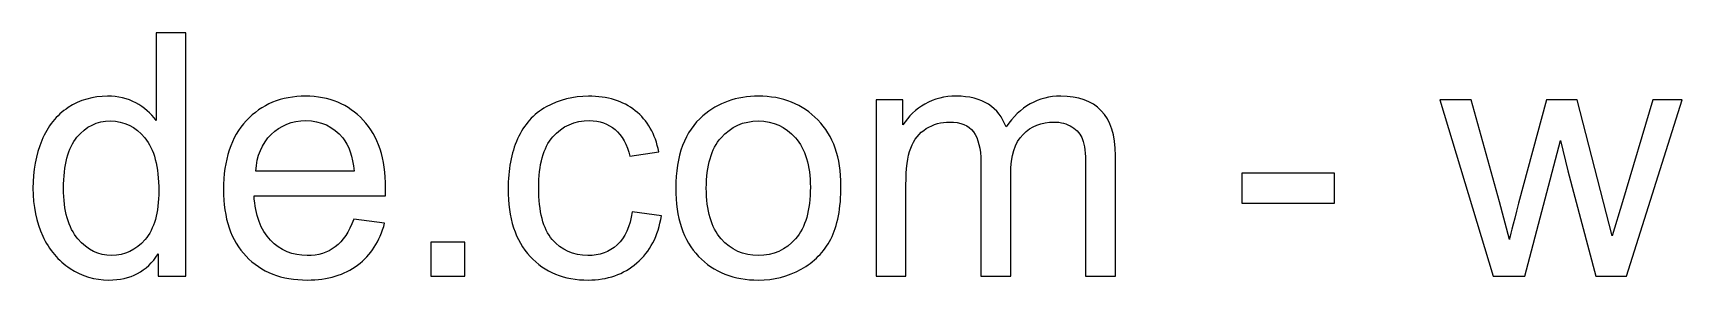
# Model space of a CAD drawing. Header units: millimetres. Extents: x -1689 to 1282, y -352 to 737.
# Drawn here: x 945.9 to 1084.3, y -351.9 to -331.2 of the extents above; entities that cross this region are included whole.
import ezdxf

# ---------------------------------------------------------------- set-up
doc = ezdxf.new("R2010")
doc.units = ezdxf.units.MM
doc.header["$MEASUREMENT"] = 0
doc.layers.add('layer 1', color=7, linetype='Continuous')

msp = doc.modelspace()

# ---------------------------------------------------------------- linework, layer by layer
at = {"layer": 'layer 1', "color": 250}
for points, knots in [([(956.4287, -351.5779), (956.4287, -351.5779), (956.4287, -349.6999), (956.4287, -349.6999), (956.4287, -349.6999), (955.4921, -351.1595), (954.1133, -351.8917), (952.2924, -351.8917), (952.2924, -351.8917), (951.1133, -351.8917), (950.0293, -351.5684), (949.0451, -350.917), (949.0451, -350.917), (948.0562, -350.2704), (947.2907, -349.3623), (946.744, -348.2023), (946.744, -348.2023), (946.202, -347.0374), (945.931, -345.7014), (945.931, -344.1895), (945.931, -344.1895), (945.931, -342.7157), (946.1782, -341.3797), (946.6679, -340.1768), (946.6679, -340.1768), (947.1624, -338.9787), (947.8993, -338.0563), (948.8835, -337.4192), (948.8835, -337.4192), (949.8629, -336.7774), (950.9659, -336.4589), (952.1783, -336.4589), (952.1783, -336.4589), (953.0721, -336.4589), (953.8661, -336.649), (954.5602, -337.0246), (954.5602, -337.0246), (955.2544, -337.4002), (955.8202, -337.8947), (956.2576, -338.4985), (956.2576, -338.4985), (956.2576, -338.4985), (956.2576, -331.1529), (956.2576, -331.1529), (956.2576, -331.1529), (956.2576, -331.1529), (958.7679, -331.1529), (958.7679, -331.1529), (958.7679, -331.1529), (958.7679, -331.1529), (958.7679, -351.5779), (958.7679, -351.5779), (958.7679, -351.5779), (958.7679, -351.5779), (956.4287, -351.5779), (956.4287, -351.5779)], [0, 0, 0, 0, 0.06666667, 0.06666667, 0.06666667, 0.06666667, 0.13333333, 0.13333333, 0.13333333, 0.13333333, 0.2, 0.2, 0.2, 0.2, 0.26666667, 0.26666667, 0.26666667, 0.26666667, 0.33333333, 0.33333333, 0.33333333, 0.33333333, 0.4, 0.4, 0.4, 0.4, 0.46666667, 0.46666667, 0.46666667, 0.46666667, 0.53333333, 0.53333333, 0.53333333, 0.53333333, 0.6, 0.6, 0.6, 0.6, 0.66666667, 0.66666667, 0.66666667, 0.66666667, 0.73333333, 0.73333333, 0.73333333, 0.73333333, 0.8, 0.8, 0.8, 0.8, 0.86666667, 0.86666667, 0.86666667, 0.86666667, 1, 1, 1, 1]), ([(972.8362, -346.7854), (972.8362, -346.7854), (975.4321, -347.1278), (975.4321, -347.1278), (975.4321, -347.1278), (975.028, -348.6349), (974.2721, -349.8093), (973.169, -350.6413), (973.169, -350.6413), (972.066, -351.4733), (970.6587, -351.8917), (968.9424, -351.8917), (968.9424, -351.8917), (966.7839, -351.8917), (965.0723, -351.2261), (963.8076, -349.8948), (963.8076, -349.8948), (962.5429, -348.5684), (961.9106, -346.6999), (961.9106, -344.2989), (961.9106, -344.2989), (961.9106, -341.8171), (962.5477, -339.8868), (963.8266, -338.5175), (963.8266, -338.5175), (965.1055, -337.1435), (966.7648, -336.4589), (968.8045, -336.4589), (968.8045, -336.4589), (970.7776, -336.4589), (972.3893, -337.1292), (973.6397, -338.4747), (973.6397, -338.4747), (974.8901, -339.8202), (975.5177, -341.7125), (975.5177, -344.1515), (975.5177, -344.1515), (975.5177, -344.2989), (975.513, -344.5223), (975.5035, -344.8171), (975.5035, -344.8171), (975.5035, -344.8171), (964.478, -344.8171), (964.478, -344.8171), (964.478, -344.8171), (964.5731, -346.4384), (965.0295, -347.684), (965.8567, -348.5446), (965.8567, -348.5446), (966.6793, -349.4051), (967.711, -349.8378), (968.9424, -349.8378), (968.9424, -349.8378), (969.86, -349.8378), (970.6444, -349.5953), (971.291, -349.1104), (971.291, -349.1104), (971.9424, -348.6254), (972.4559, -347.8504), (972.8362, -346.7854)], [0, 0, 0, 0, 0.0625, 0.0625, 0.0625, 0.0625, 0.125, 0.125, 0.125, 0.125, 0.1875, 0.1875, 0.1875, 0.1875, 0.25, 0.25, 0.25, 0.25, 0.3125, 0.3125, 0.3125, 0.3125, 0.375, 0.375, 0.375, 0.375, 0.4375, 0.4375, 0.4375, 0.4375, 0.5, 0.5, 0.5, 0.5, 0.5625, 0.5625, 0.5625, 0.5625, 0.625, 0.625, 0.625, 0.625, 0.6875, 0.6875, 0.6875, 0.6875, 0.75, 0.75, 0.75, 0.75, 0.8125, 0.8125, 0.8125, 0.8125, 0.875, 0.875, 0.875, 0.875, 1, 1, 1, 1]), ([(996.1994, -346.1579), (996.1994, -346.1579), (998.6527, -346.5002), (998.6527, -346.5002), (998.6527, -346.5002), (998.3817, -348.188), (997.6971, -349.505), (996.5893, -350.4606), (996.5893, -350.4606), (995.4815, -351.4162), (994.117, -351.8917), (992.5053, -351.8917), (992.5053, -351.8917), (990.4846, -351.8917), (988.8586, -351.2308), (987.632, -349.9091), (987.632, -349.9091), (986.4006, -348.5874), (985.7873, -346.6951), (985.7873, -344.2323), (985.7873, -344.2323), (985.7873, -342.6348), (986.0535, -341.2418), (986.5812, -340.0437), (986.5812, -340.0437), (987.109, -338.8503), (987.9125, -337.9517), (988.9965, -337.3574), (988.9965, -337.3574), (990.0757, -336.7584), (991.2501, -336.4589), (992.5243, -336.4589), (992.5243, -336.4589), (994.1265, -336.4589), (995.4435, -336.863), (996.4609, -337.676), (996.4609, -337.676), (997.4831, -338.489), (998.1392, -339.6443), (998.4245, -341.1372), (998.4245, -341.1372), (998.4245, -341.1372), (995.9997, -341.508), (995.9997, -341.508), (995.9997, -341.508), (995.7668, -340.5144), (995.3579, -339.7679), (994.7636, -339.264), (994.7636, -339.264), (994.1741, -338.7647), (993.4609, -338.5128), (992.6241, -338.5128), (992.6241, -338.5128), (991.3594, -338.5128), (990.3325, -338.9644), (989.5385, -339.8678), (989.5385, -339.8678), (988.7493, -340.7759), (988.3546, -342.2022), (988.3546, -344.161), (988.3546, -344.161), (988.3546, -346.1484), (988.735, -347.5889), (989.4957, -348.4875), (989.4957, -348.4875), (990.2612, -349.3861), (991.2548, -349.8378), (992.4767, -349.8378), (992.4767, -349.8378), (993.4656, -349.8378), (994.2882, -349.5383), (994.9443, -348.9344), (994.9443, -348.9344), (995.6051, -348.3354), (996.0235, -347.4083), (996.1994, -346.1579)], [0, 0, 0, 0, 0.05, 0.05, 0.05, 0.05, 0.1, 0.1, 0.1, 0.1, 0.15, 0.15, 0.15, 0.15, 0.2, 0.2, 0.2, 0.2, 0.25, 0.25, 0.25, 0.25, 0.3, 0.3, 0.3, 0.3, 0.35, 0.35, 0.35, 0.35, 0.4, 0.4, 0.4, 0.4, 0.45, 0.45, 0.45, 0.45, 0.5, 0.5, 0.5, 0.5, 0.55, 0.55, 0.55, 0.55, 0.6, 0.6, 0.6, 0.6, 0.65, 0.65, 0.65, 0.65, 0.7, 0.7, 0.7, 0.7, 0.75, 0.75, 0.75, 0.75, 0.8, 0.8, 0.8, 0.8, 0.85, 0.85, 0.85, 0.85, 0.9, 0.9, 0.9, 0.9, 1, 1, 1, 1]), ([(999.8508, -344.1753), (999.8508, -341.4415), (1000.6115, -339.4161), (1002.1376, -338.0991), (1002.1376, -338.0991), (1003.4071, -337.0056), (1004.9618, -336.4589), (1006.7922, -336.4589), (1006.7922, -336.4589), (1008.8224, -336.4589), (1010.4864, -337.1245), (1011.7796, -338.4557), (1011.7796, -338.4557), (1013.0681, -339.7822), (1013.7147, -341.6222), (1013.7147, -343.9661), (1013.7147, -343.9661), (1013.7147, -345.8678), (1013.4294, -347.3607), (1012.8589, -348.4495), (1012.8589, -348.4495), (1012.2883, -349.5383), (1011.4563, -350.3845), (1010.3628, -350.9884), (1010.3628, -350.9884), (1009.274, -351.5922), (1008.0807, -351.8917), (1006.7922, -351.8917), (1006.7922, -351.8917), (1004.7193, -351.8917), (1003.0457, -351.2308), (1001.7668, -349.9043), (1001.7668, -349.9043), (1000.4879, -348.5779), (999.8508, -346.6666), (999.8508, -344.1753)], [0, 0, 0, 0, 0.1, 0.1, 0.1, 0.1, 0.2, 0.2, 0.2, 0.2, 0.3, 0.3, 0.3, 0.3, 0.4, 0.4, 0.4, 0.4, 0.5, 0.5, 0.5, 0.5, 0.6, 0.6, 0.6, 0.6, 0.7, 0.7, 0.7, 0.7, 0.8, 0.8, 0.8, 0.8, 1, 1, 1, 1]), ([(1016.6576, -351.5779), (1016.6576, -351.5779), (1016.6576, -336.7726), (1016.6576, -336.7726), (1016.6576, -336.7726), (1016.6576, -336.7726), (1018.9112, -336.7726), (1018.9112, -336.7726), (1018.9112, -336.7726), (1018.9112, -336.7726), (1018.9112, -338.8646), (1018.9112, -338.8646), (1018.9112, -338.8646), (1019.3724, -338.1419), (1019.9905, -337.5571), (1020.7607, -337.1197), (1020.7607, -337.1197), (1021.5309, -336.6776), (1022.4057, -336.4589), (1023.3899, -336.4589), (1023.3899, -336.4589), (1024.4834, -336.4589), (1025.382, -336.6871), (1026.0809, -337.1387), (1026.0809, -337.1387), (1026.7798, -337.5952), (1027.2743, -338.2275), (1027.5595, -339.0453), (1027.5595, -339.0453), (1028.7386, -337.3194), (1030.2648, -336.4589), (1032.1475, -336.4589), (1032.1475, -336.4589), (1033.6214, -336.4589), (1034.7577, -336.863), (1035.5469, -337.676), (1035.5469, -337.676), (1036.3409, -338.489), (1036.7403, -339.7394), (1036.7403, -341.4272), (1036.7403, -341.4272), (1036.7403, -341.4272), (1036.7403, -351.5779), (1036.7403, -351.5779), (1036.7403, -351.5779), (1036.7403, -351.5779), (1034.23, -351.5779), (1034.23, -351.5779), (1034.23, -351.5779), (1034.23, -351.5779), (1034.23, -342.2592), (1034.23, -342.2592), (1034.23, -342.2592), (1034.23, -341.2608), (1034.1444, -340.5381), (1033.9827, -340.096), (1033.9827, -340.096), (1033.8211, -339.6538), (1033.5263, -339.302), (1033.0937, -339.031), (1033.0937, -339.031), (1032.6658, -338.76), (1032.1618, -338.6269), (1031.5865, -338.6269), (1031.5865, -338.6269), (1030.5405, -338.6269), (1029.6752, -338.9739), (1028.9859, -339.6633), (1028.9859, -339.6633), (1028.2965, -340.3575), (1027.9541, -341.4653), (1027.9541, -342.9867), (1027.9541, -342.9867), (1027.9541, -342.9867), (1027.9541, -351.5779), (1027.9541, -351.5779), (1027.9541, -351.5779), (1027.9541, -351.5779), (1025.4438, -351.5779), (1025.4438, -351.5779), (1025.4438, -351.5779), (1025.4438, -351.5779), (1025.4438, -341.9692), (1025.4438, -341.9692), (1025.4438, -341.9692), (1025.4438, -340.8567), (1025.2394, -340.0199), (1024.8305, -339.4636), (1024.8305, -339.4636), (1024.4216, -338.9074), (1023.7512, -338.6269), (1022.8241, -338.6269), (1022.8241, -338.6269), (1022.1205, -338.6269), (1021.4691, -338.8123), (1020.8701, -339.1831), (1020.8701, -339.1831), (1020.271, -339.554), (1019.8384, -340.096), (1019.5674, -340.8139), (1019.5674, -340.8139), (1019.3011, -341.5271), (1019.168, -342.5588), (1019.168, -343.9043), (1019.168, -343.9043), (1019.168, -343.9043), (1019.168, -351.5779), (1019.168, -351.5779), (1019.168, -351.5779), (1019.168, -351.5779), (1016.6576, -351.5779), (1016.6576, -351.5779)], [0, 0, 0, 0, 0.03448276, 0.03448276, 0.03448276, 0.03448276, 0.06896552, 0.06896552, 0.06896552, 0.06896552, 0.10344828, 0.10344828, 0.10344828, 0.10344828, 0.13793103, 0.13793103, 0.13793103, 0.13793103, 0.17241379, 0.17241379, 0.17241379, 0.17241379, 0.20689655, 0.20689655, 0.20689655, 0.20689655, 0.24137931, 0.24137931, 0.24137931, 0.24137931, 0.27586207, 0.27586207, 0.27586207, 0.27586207, 0.31034483, 0.31034483, 0.31034483, 0.31034483, 0.34482759, 0.34482759, 0.34482759, 0.34482759, 0.37931034, 0.37931034, 0.37931034, 0.37931034, 0.4137931, 0.4137931, 0.4137931, 0.4137931, 0.44827586, 0.44827586, 0.44827586, 0.44827586, 0.48275862, 0.48275862, 0.48275862, 0.48275862, 0.51724138, 0.51724138, 0.51724138, 0.51724138, 0.55172414, 0.55172414, 0.55172414, 0.55172414, 0.5862069, 0.5862069, 0.5862069, 0.5862069, 0.62068966, 0.62068966, 0.62068966, 0.62068966, 0.65517241, 0.65517241, 0.65517241, 0.65517241, 0.68965517, 0.68965517, 0.68965517, 0.68965517, 0.72413793, 0.72413793, 0.72413793, 0.72413793, 0.75862069, 0.75862069, 0.75862069, 0.75862069, 0.79310345, 0.79310345, 0.79310345, 0.79310345, 0.82758621, 0.82758621, 0.82758621, 0.82758621, 0.86206897, 0.86206897, 0.86206897, 0.86206897, 0.89655172, 0.89655172, 0.89655172, 0.89655172, 0.93103448, 0.93103448, 0.93103448, 0.93103448, 1, 1, 1, 1]), ([(1068.4332, -351.5779), (1068.4332, -351.5779), (1063.9593, -336.7726), (1063.9593, -336.7726), (1063.9593, -336.7726), (1063.9593, -336.7726), (1066.5838, -336.7726), (1066.5838, -336.7726), (1066.5838, -336.7726), (1066.5838, -336.7726), (1068.9467, -345.3163), (1068.9467, -345.3163), (1068.9467, -345.3163), (1068.9467, -345.3163), (1069.7835, -348.497), (1069.7835, -348.497), (1069.7835, -348.497), (1069.8168, -348.3401), (1070.0735, -347.3227), (1070.5489, -345.4447), (1070.5489, -345.4447), (1070.5489, -345.4447), (1072.8929, -336.7726), (1072.8929, -336.7726), (1072.8929, -336.7726), (1072.8929, -336.7726), (1075.465, -336.7726), (1075.465, -336.7726), (1075.465, -336.7726), (1075.465, -336.7726), (1077.6948, -345.3686), (1077.6948, -345.3686), (1077.6948, -345.3686), (1077.6948, -345.3686), (1078.4223, -348.188), (1078.4223, -348.188), (1078.4223, -348.188), (1078.4223, -348.188), (1079.2733, -345.3306), (1079.2733, -345.3306), (1079.2733, -345.3306), (1079.2733, -345.3306), (1081.8312, -336.7726), (1081.8312, -336.7726), (1081.8312, -336.7726), (1081.8312, -336.7726), (1084.2702, -336.7726), (1084.2702, -336.7726), (1084.2702, -336.7726), (1084.2702, -336.7726), (1079.6251, -351.5779), (1079.6251, -351.5779), (1079.6251, -351.5779), (1079.6251, -351.5779), (1077.0292, -351.5779), (1077.0292, -351.5779), (1077.0292, -351.5779), (1077.0292, -351.5779), (1074.6805, -342.7204), (1074.6805, -342.7204), (1074.6805, -342.7204), (1074.6805, -342.7204), (1074.0862, -340.1863), (1074.0862, -340.1863), (1074.0862, -340.1863), (1074.0862, -340.1863), (1071.0909, -351.5779), (1071.0909, -351.5779), (1071.0909, -351.5779), (1071.0909, -351.5779), (1068.4332, -351.5779), (1068.4332, -351.5779)], [0, 0, 0, 0, 0.05263158, 0.05263158, 0.05263158, 0.05263158, 0.10526316, 0.10526316, 0.10526316, 0.10526316, 0.15789474, 0.15789474, 0.15789474, 0.15789474, 0.21052632, 0.21052632, 0.21052632, 0.21052632, 0.26315789, 0.26315789, 0.26315789, 0.26315789, 0.31578947, 0.31578947, 0.31578947, 0.31578947, 0.36842105, 0.36842105, 0.36842105, 0.36842105, 0.42105263, 0.42105263, 0.42105263, 0.42105263, 0.47368421, 0.47368421, 0.47368421, 0.47368421, 0.52631579, 0.52631579, 0.52631579, 0.52631579, 0.57894737, 0.57894737, 0.57894737, 0.57894737, 0.63157895, 0.63157895, 0.63157895, 0.63157895, 0.68421053, 0.68421053, 0.68421053, 0.68421053, 0.73684211, 0.73684211, 0.73684211, 0.73684211, 0.78947368, 0.78947368, 0.78947368, 0.78947368, 0.84210526, 0.84210526, 0.84210526, 0.84210526, 0.89473684, 0.89473684, 0.89473684, 0.89473684, 1, 1, 1, 1]), ([(948.4984, -344.1943), (948.4984, -346.0865), (948.8977, -347.4986), (949.7012, -348.4352), (949.7012, -348.4352), (950.5, -349.3719), (951.4461, -349.8378), (952.5349, -349.8378), (952.5349, -349.8378), (953.6331, -349.8378), (954.565, -349.3909), (955.3352, -348.497), (955.3352, -348.497), (956.1007, -347.6032), (956.4858, -346.2387), (956.4858, -344.4035), (956.4858, -344.4035), (956.4858, -342.3876), (956.0959, -340.9042), (955.3114, -339.9581), (955.3114, -339.9581), (954.5317, -339.012), (953.5666, -338.5413), (952.4208, -338.5413), (952.4208, -338.5413), (951.3035, -338.5413), (950.3716, -338.993), (949.6204, -339.9011), (949.6204, -339.9011), (948.874, -340.8091), (948.4984, -342.2402), (948.4984, -344.1943)], [0, 0, 0, 0, 0.11111111, 0.11111111, 0.11111111, 0.11111111, 0.22222222, 0.22222222, 0.22222222, 0.22222222, 0.33333333, 0.33333333, 0.33333333, 0.33333333, 0.44444444, 0.44444444, 0.44444444, 0.44444444, 0.55555556, 0.55555556, 0.55555556, 0.55555556, 0.66666667, 0.66666667, 0.66666667, 0.66666667, 0.77777778, 0.77777778, 0.77777778, 0.77777778, 1, 1, 1, 1]), ([(964.6206, -342.7632), (964.6206, -342.7632), (972.8648, -342.7632), (972.8648, -342.7632), (972.8648, -342.7632), (972.7554, -341.5176), (972.4369, -340.5857), (971.9186, -339.9629), (971.9186, -339.9629), (971.1246, -338.9977), (970.0882, -338.5128), (968.8187, -338.5128), (968.8187, -338.5128), (967.6682, -338.5128), (966.703, -338.8979), (965.9186, -339.6681), (965.9186, -339.6681), (965.1388, -340.4383), (964.7062, -341.47), (964.6206, -342.7632)], [0, 0, 0, 0, 0.16666667, 0.16666667, 0.16666667, 0.16666667, 0.33333333, 0.33333333, 0.33333333, 0.33333333, 0.5, 0.5, 0.5, 0.5, 0.66666667, 0.66666667, 0.66666667, 0.66666667, 1, 1, 1, 1]), ([(1002.4182, -344.18), (1002.4182, -346.0723), (1002.8318, -347.4891), (1003.6591, -348.4257), (1003.6591, -348.4257), (1004.4911, -349.3671), (1005.5323, -349.8378), (1006.7922, -349.8378), (1006.7922, -349.8378), (1008.0379, -349.8378), (1009.0743, -349.3671), (1009.9064, -348.421), (1009.9064, -348.421), (1010.7336, -347.4748), (1011.1473, -346.0343), (1011.1473, -344.0992), (1011.1473, -344.0992), (1011.1473, -342.2735), (1010.7289, -340.89), (1009.8969, -339.9534), (1009.8969, -339.9534), (1009.0648, -339.012), (1008.0284, -338.5413), (1006.7922, -338.5413), (1006.7922, -338.5413), (1005.5323, -338.5413), (1004.4911, -339.0072), (1003.6591, -339.9438), (1003.6591, -339.9438), (1002.8318, -340.8805), (1002.4182, -342.2925), (1002.4182, -344.18)], [0, 0, 0, 0, 0.11111111, 0.11111111, 0.11111111, 0.11111111, 0.22222222, 0.22222222, 0.22222222, 0.22222222, 0.33333333, 0.33333333, 0.33333333, 0.33333333, 0.44444444, 0.44444444, 0.44444444, 0.44444444, 0.55555556, 0.55555556, 0.55555556, 0.55555556, 0.66666667, 0.66666667, 0.66666667, 0.66666667, 0.77777778, 0.77777778, 0.77777778, 0.77777778, 1, 1, 1, 1]), ([(1047.3474, -345.4447), (1047.3474, -345.4447), (1047.3474, -342.9344), (1047.3474, -342.9344), (1047.3474, -342.9344), (1047.3474, -342.9344), (1055.1066, -342.9344), (1055.1066, -342.9344), (1055.1066, -342.9344), (1055.1066, -342.9344), (1055.1066, -345.4447), (1055.1066, -345.4447), (1055.1066, -345.4447), (1055.1066, -345.4447), (1047.3474, -345.4447), (1047.3474, -345.4447)], [0, 0, 0, 0, 0.2, 0.2, 0.2, 0.2, 0.4, 0.4, 0.4, 0.4, 0.6, 0.6, 0.6, 0.6, 1, 1, 1, 1]), ([(979.3165, -351.5779), (979.3165, -351.5779), (979.3165, -348.7253), (979.3165, -348.7253), (979.3165, -348.7253), (979.3165, -348.7253), (982.1692, -348.7253), (982.1692, -348.7253), (982.1692, -348.7253), (982.1692, -348.7253), (982.1692, -351.5779), (982.1692, -351.5779), (982.1692, -351.5779), (982.1692, -351.5779), (979.3165, -351.5779), (979.3165, -351.5779)], [0, 0, 0, 0, 0.2, 0.2, 0.2, 0.2, 0.4, 0.4, 0.4, 0.4, 0.6, 0.6, 0.6, 0.6, 1, 1, 1, 1])]:
    msp.add_open_spline(points, degree=3, knots=knots, dxfattribs=at)

doc.saveas('drawing.dxf')
